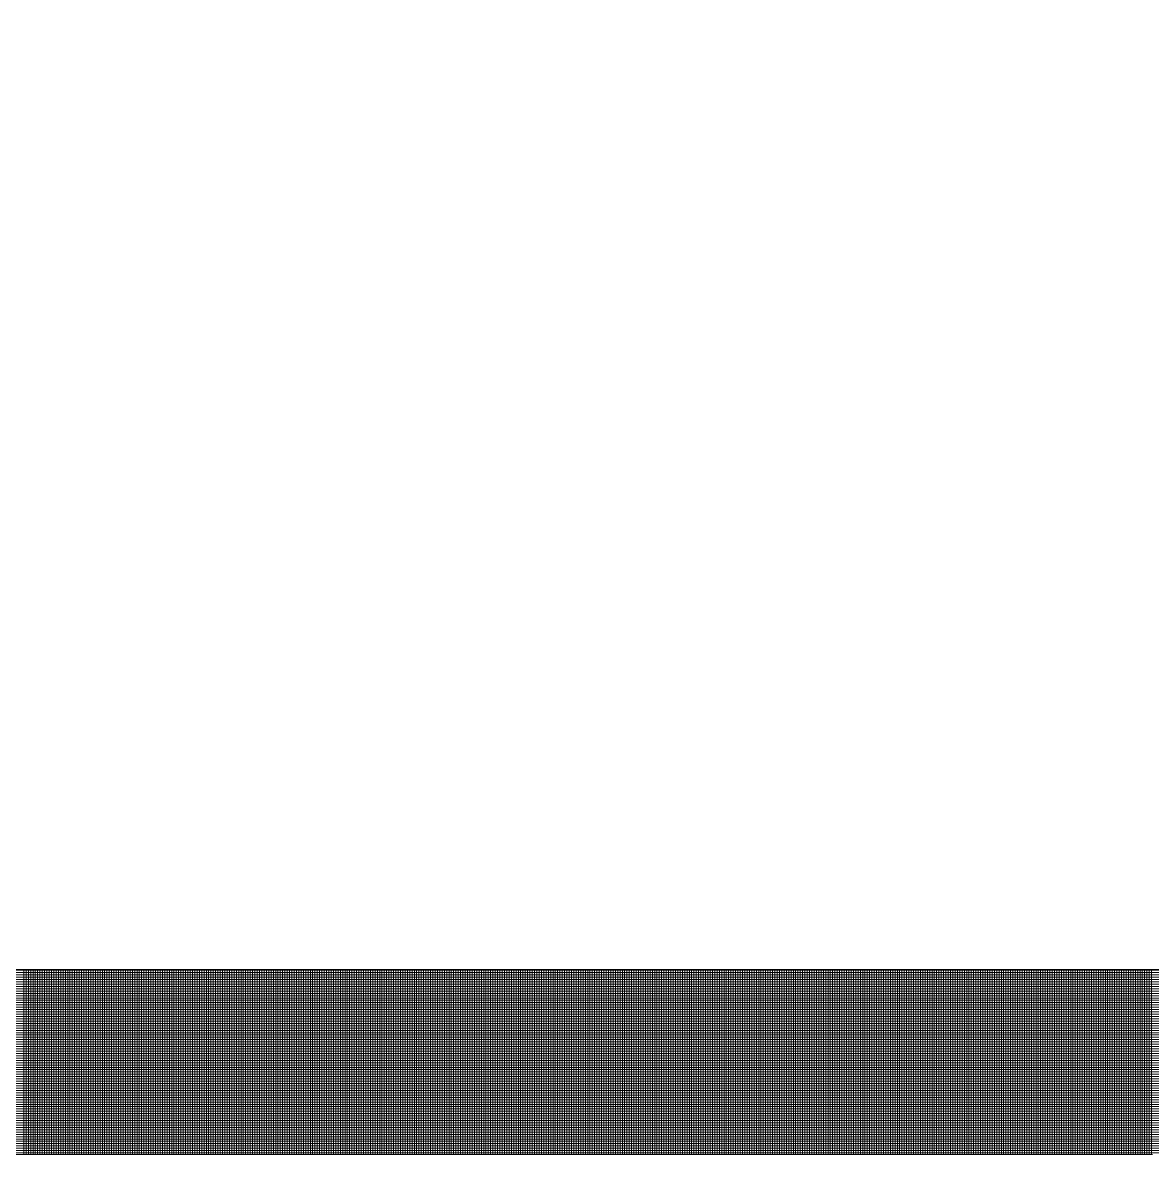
# Model space of a CAD drawing. Header units: inches. Extents: x -675 to 1187, y -924 to 1124.
# Drawn here: x -514.5 to -453.4, y -627.7 to -566.5 of the extents above; entities that cross this region are included whole.
import ezdxf

# ---------------------------------------------------------------- set-up
doc = ezdxf.new("R2010")
doc.units = ezdxf.units.IN
doc.header["$MEASUREMENT"] = 0
doc.layers.add('Base_dwg', color=8, linetype='Continuous', lineweight=9)
doc.layers.add('core and shell', color=50, linetype='Continuous', lineweight=9)

# ---------------------------------------------------------------- blocks, each defined once
blk = doc.blocks.new('Base_dwg-531197-Level 1 Copy 1')
at = {"layer": 'core and shell'}
for p, q in [((547.297, 306.25), (389.113, 306.25)), ((486.395, 296.25), (486.395, 306.25)), ((486.52, 296.25), (486.52, 306.25)), ((486.645, 296.25), (486.645, 306.25)), ((486.77, 296.25), (486.77, 306.25)), ((486.895, 296.25), (486.895, 306.25)), ((487.02, 296.25), (487.02, 306.25)), ((487.145, 296.25), (487.145, 306.25)), ((487.27, 296.25), (487.27, 306.25)), ((487.395, 296.25), (487.395, 306.25)), ((487.52, 296.25), (487.52, 306.25)), ((487.645, 296.25), (487.645, 306.25)), ((487.77, 296.25), (487.77, 306.25)), ((487.895, 296.25), (487.895, 306.25)), ((488.02, 296.25), (488.02, 306.25)), ((488.145, 296.25), (488.145, 306.25)), ((488.27, 296.25), (488.27, 306.25)), ((488.395, 296.25), (488.395, 306.25)), ((488.52, 296.25), (488.52, 306.25)), ((488.645, 296.25), (488.645, 306.25)), ((488.77, 296.25), (488.77, 306.25)), ((488.895, 296.25), (488.895, 306.25)), ((489.02, 296.25), (489.02, 306.25)), ((489.145, 296.25), (489.145, 306.25)), ((489.27, 296.25), (489.27, 306.25)), ((489.395, 296.25), (489.395, 306.25)), ((489.52, 296.25), (489.52, 306.25)), ((489.645, 296.25), (489.645, 306.25)), ((489.77, 296.25), (489.77, 306.25)), ((489.895, 296.25), (489.895, 306.25)), ((490.02, 296.25), (490.02, 306.25)), ((490.145, 296.25), (490.145, 306.25)), ((490.27, 296.25), (490.27, 306.25)), ((490.395, 296.25), (490.395, 306.25)), ((490.52, 296.25), (490.52, 306.25)), ((490.645, 296.25), (490.645, 306.25)), ((490.77, 296.25), (490.77, 306.25)), ((490.895, 296.25), (490.895, 306.25)), ((491.02, 296.25), (491.02, 306.25)), ((491.145, 296.25), (491.145, 306.25)), ((491.27, 296.25), (491.27, 306.25)), ((491.395, 296.25), (491.395, 306.25)), ((491.52, 296.25), (491.52, 306.25)), ((491.645, 296.25), (491.645, 306.25)), ((491.77, 296.25), (491.77, 306.25)), ((491.895, 296.25), (491.895, 306.25)), ((492.02, 296.25), (492.02, 306.25)), ((492.145, 296.25), (492.145, 306.25)), ((492.27, 296.25), (492.27, 306.25)), ((492.395, 296.25), (492.395, 306.25)), ((492.52, 296.25), (492.52, 306.25)), ((492.645, 296.25), (492.645, 306.25)), ((492.77, 296.25), (492.77, 306.25)), ((492.895, 296.25), (492.895, 306.25)), ((493.02, 296.25), (493.02, 306.25)), ((493.145, 296.25), (493.145, 306.25)), ((493.27, 296.25), (493.27, 306.25)), ((493.395, 296.25), (493.395, 306.25)), ((493.52, 296.25), (493.52, 306.25)), ((493.645, 296.25), (493.645, 306.25)), ((493.77, 296.25), (493.77, 306.25)), ((493.895, 296.25), (493.895, 306.25)), ((494.02, 296.25), (494.02, 306.25)), ((494.145, 296.25), (494.145, 306.25)), ((494.27, 296.25), (494.27, 306.25)), ((494.395, 296.25), (494.395, 306.25)), ((494.52, 296.25), (494.52, 306.25)), ((494.645, 296.25), (494.645, 306.25)), ((494.77, 296.25), (494.77, 306.25)), ((494.895, 296.25), (494.895, 306.25)), ((495.02, 296.25), (495.02, 306.25)), ((495.145, 296.25), (495.145, 306.25)), ((495.27, 296.25), (495.27, 306.25)), ((495.395, 296.25), (495.395, 306.25)), ((495.52, 296.25), (495.52, 306.25)), ((495.645, 296.25), (495.645, 306.25)), ((495.77, 296.25), (495.77, 306.25)), ((495.895, 296.25), (495.895, 306.25)), ((496.02, 296.25), (496.02, 306.25)), ((496.145, 296.25), (496.145, 306.25)), ((496.27, 296.25), (496.27, 306.25)), ((496.395, 296.25), (496.395, 306.25)), ((496.52, 296.25), (496.52, 306.25)), ((496.645, 296.25), (496.645, 306.25)), ((496.77, 296.25), (496.77, 306.25)), ((496.895, 296.25), (496.895, 306.25)), ((497.02, 296.25), (497.02, 306.25)), ((497.145, 296.25), (497.145, 306.25)), ((497.27, 296.25), (497.27, 306.25)), ((497.395, 296.25), (497.395, 306.25)), ((497.52, 296.25), (497.52, 306.25)), ((497.645, 296.25), (497.645, 306.25)), ((497.77, 296.25), (497.77, 306.25)), ((497.895, 296.25), (497.895, 306.25)), ((498.02, 296.25), (498.02, 306.25)), ((498.145, 296.25), (498.145, 306.25)), ((498.27, 296.25), (498.27, 306.25)), ((498.395, 296.25), (498.395, 306.25)), ((498.52, 296.25), (498.52, 306.25)), ((498.645, 296.25), (498.645, 306.25)), ((498.77, 296.25), (498.77, 306.25)), ((498.895, 296.25), (498.895, 306.25)), ((499.02, 296.25), (499.02, 306.25)), ((499.145, 296.25), (499.145, 306.25)), ((499.27, 296.25), (499.27, 306.25)), ((499.395, 296.25), (499.395, 306.25)), ((499.52, 296.25), (499.52, 306.25)), ((499.645, 296.25), (499.645, 306.25)), ((499.77, 296.25), (499.77, 306.25)), ((499.895, 296.25), (499.895, 306.25)), ((500.02, 296.25), (500.02, 306.25)), ((500.145, 296.25), (500.145, 306.25)), ((500.27, 296.25), (500.27, 306.25)), ((500.395, 296.25), (500.395, 306.25)), ((500.52, 296.25), (500.52, 306.25)), ((500.645, 296.25), (500.645, 306.25)), ((500.77, 296.25), (500.77, 306.25)), ((500.895, 296.25), (500.895, 306.25)), ((501.02, 296.25), (501.02, 306.25)), ((501.145, 296.25), (501.145, 306.25)), ((501.27, 296.25), (501.27, 306.25)), ((501.395, 296.25), (501.395, 306.25)), ((501.52, 296.25), (501.52, 306.25)), ((501.645, 296.25), (501.645, 306.25)), ((501.77, 296.25), (501.77, 306.25)), ((501.895, 296.25), (501.895, 306.25)), ((502.02, 296.25), (502.02, 306.25)), ((502.145, 296.25), (502.145, 306.25)), ((502.27, 296.25), (502.27, 306.25)), ((502.395, 296.25), (502.395, 306.25)), ((502.52, 296.25), (502.52, 306.25)), ((502.645, 296.25), (502.645, 306.25)), ((502.77, 296.25), (502.77, 306.25)), ((502.895, 296.25), (502.895, 306.25)), ((503.02, 296.25), (503.02, 306.25)), ((503.145, 296.25), (503.145, 306.25)), ((503.27, 296.25), (503.27, 306.25)), ((503.395, 296.25), (503.395, 306.25)), ((503.52, 296.25), (503.52, 306.25)), ((503.645, 296.25), (503.645, 306.25)), ((503.77, 296.25), (503.77, 306.25)), ((503.895, 296.25), (503.895, 306.25)), ((504.02, 296.25), (504.02, 306.25)), ((504.145, 296.25), (504.145, 306.25)), ((504.27, 296.25), (504.27, 306.25)), ((504.395, 296.25), (504.395, 306.25)), ((504.52, 296.25), (504.52, 306.25)), ((504.645, 296.25), (504.645, 306.25)), ((504.77, 296.25), (504.77, 306.25)), ((504.895, 296.25), (504.895, 306.25)), ((505.02, 296.25), (505.02, 306.25)), ((505.145, 296.25), (505.145, 306.25)), ((505.27, 296.25), (505.27, 306.25)), ((505.395, 296.25), (505.395, 306.25)), ((505.52, 296.25), (505.52, 306.25)), ((505.645, 296.25), (505.645, 306.25)), ((505.77, 296.25), (505.77, 306.25)), ((505.895, 296.25), (505.895, 306.25)), ((506.02, 296.25), (506.02, 306.25)), ((506.145, 296.25), (506.145, 306.25)), ((506.27, 296.25), (506.27, 306.25)), ((506.395, 296.25), (506.395, 306.25)), ((506.52, 296.25), (506.52, 306.25)), ((506.645, 296.25), (506.645, 306.25)), ((506.77, 296.25), (506.77, 306.25)), ((506.895, 296.25), (506.895, 306.25)), ((507.02, 296.25), (507.02, 306.25)), ((507.145, 296.25), (507.145, 306.25)), ((507.27, 296.25), (507.27, 306.25)), ((507.395, 296.25), (507.395, 306.25)), ((507.52, 296.25), (507.52, 306.25)), ((507.645, 296.25), (507.645, 306.25)), ((507.77, 296.25), (507.77, 306.25)), ((507.895, 296.25), (507.895, 306.25)), ((508.02, 296.25), (508.02, 306.25)), ((508.145, 296.25), (508.145, 306.25)), ((508.27, 296.25), (508.27, 306.25)), ((508.395, 296.25), (508.395, 306.25)), ((508.52, 296.25), (508.52, 306.25)), ((508.645, 296.25), (508.645, 306.25)), ((508.77, 296.25), (508.77, 306.25)), ((508.895, 296.25), (508.895, 306.25)), ((509.02, 296.25), (509.02, 306.25)), ((509.145, 296.25), (509.145, 306.25)), ((509.27, 296.25), (509.27, 306.25)), ((509.395, 296.25), (509.395, 306.25)), ((509.52, 296.25), (509.52, 306.25)), ((509.645, 296.25), (509.645, 306.25)), ((509.77, 296.25), (509.77, 306.25)), ((509.895, 296.25), (509.895, 306.25)), ((510.02, 296.25), (510.02, 306.25)), ((510.145, 296.25), (510.145, 306.25)), ((510.27, 296.25), (510.27, 306.25)), ((510.395, 296.25), (510.395, 306.25)), ((510.52, 296.25), (510.52, 306.25)), ((510.645, 296.25), (510.645, 306.25)), ((510.77, 296.25), (510.77, 306.25)), ((510.895, 296.25), (510.895, 306.25)), ((511.02, 296.25), (511.02, 306.25)), ((511.145, 296.25), (511.145, 306.25)), ((511.27, 296.25), (511.27, 306.25)), ((511.395, 296.25), (511.395, 306.25)), ((511.52, 296.25), (511.52, 306.25)), ((511.645, 296.25), (511.645, 306.25)), ((511.77, 296.25), (511.77, 306.25)), ((511.895, 296.25), (511.895, 306.25)), ((512.02, 296.25), (512.02, 306.25)), ((512.145, 296.25), (512.145, 306.25)), ((512.27, 296.25), (512.27, 306.25)), ((512.395, 296.25), (512.395, 306.25)), ((512.52, 296.25), (512.52, 306.25)), ((512.645, 296.25), (512.645, 306.25)), ((512.77, 296.25), (512.77, 306.25)), ((512.895, 296.25), (512.895, 306.25)), ((513.02, 296.25), (513.02, 306.25)), ((513.145, 296.25), (513.145, 306.25)), ((513.27, 296.25), (513.27, 306.25)), ((513.395, 296.25), (513.395, 306.25)), ((513.52, 296.25), (513.52, 306.25)), ((513.645, 296.25), (513.645, 306.25)), ((513.77, 296.25), (513.77, 306.25)), ((513.895, 296.25), (513.895, 306.25)), ((514.02, 296.25), (514.02, 306.25)), ((514.145, 296.25), (514.145, 306.25)), ((514.27, 296.25), (514.27, 306.25)), ((514.395, 296.25), (514.395, 306.25)), ((514.52, 296.25), (514.52, 306.25)), ((514.645, 296.25), (514.645, 306.25)), ((514.77, 296.25), (514.77, 306.25)), ((514.895, 296.25), (514.895, 306.25)), ((515.02, 296.25), (515.02, 306.25)), ((515.145, 296.25), (515.145, 306.25)), ((515.27, 296.25), (515.27, 306.25)), ((515.395, 296.25), (515.395, 306.25)), ((515.52, 296.25), (515.52, 306.25)), ((515.645, 296.25), (515.645, 306.25)), ((515.77, 296.25), (515.77, 306.25)), ((515.895, 296.25), (515.895, 306.25)), ((516.02, 296.25), (516.02, 306.25)), ((516.145, 296.25), (516.145, 306.25)), ((516.27, 296.25), (516.27, 306.25)), ((516.395, 296.25), (516.395, 306.25)), ((516.52, 296.25), (516.52, 306.25)), ((516.645, 296.25), (516.645, 306.25)), ((516.77, 296.25), (516.77, 306.25)), ((516.895, 296.25), (516.895, 306.25)), ((517.02, 296.25), (517.02, 306.25)), ((517.145, 296.25), (517.145, 306.25)), ((517.27, 296.25), (517.27, 306.25)), ((517.395, 296.25), (517.395, 306.25)), ((517.52, 296.25), (517.52, 306.25)), ((517.645, 296.25), (517.645, 306.25)), ((517.77, 296.25), (517.77, 306.25)), ((517.895, 296.25), (517.895, 306.25)), ((518.02, 296.25), (518.02, 306.25)), ((518.145, 296.25), (518.145, 306.25)), ((518.27, 296.25), (518.27, 306.25)), ((518.395, 296.25), (518.395, 306.25)), ((518.52, 296.25), (518.52, 306.25)), ((518.645, 296.25), (518.645, 306.25)), ((518.77, 296.25), (518.77, 306.25)), ((518.895, 296.25), (518.895, 306.25)), ((519.02, 296.25), (519.02, 306.25)), ((519.145, 296.25), (519.145, 306.25)), ((519.27, 296.25), (519.27, 306.25)), ((519.395, 296.25), (519.395, 306.25)), ((519.52, 296.25), (519.52, 306.25)), ((519.645, 296.25), (519.645, 306.25)), ((519.77, 296.25), (519.77, 306.25)), ((519.895, 296.25), (519.895, 306.25)), ((520.02, 296.25), (520.02, 306.25)), ((520.145, 296.25), (520.145, 306.25)), ((520.27, 296.25), (520.27, 306.25)), ((520.395, 296.25), (520.395, 306.25)), ((520.52, 296.25), (520.52, 306.25)), ((520.645, 296.25), (520.645, 306.25)), ((520.77, 296.25), (520.77, 306.25)), ((520.895, 296.25), (520.895, 306.25)), ((521.02, 296.25), (521.02, 306.25)), ((521.145, 296.25), (521.145, 306.25)), ((521.27, 296.25), (521.27, 306.25)), ((521.395, 296.25), (521.395, 306.25)), ((521.52, 296.25), (521.52, 306.25)), ((521.645, 296.25), (521.645, 306.25)), ((521.77, 296.25), (521.77, 306.25)), ((521.895, 296.25), (521.895, 306.25)), ((522.02, 296.25), (522.02, 306.25)), ((522.145, 296.25), (522.145, 306.25)), ((522.27, 296.25), (522.27, 306.25)), ((522.395, 296.25), (522.395, 306.25)), ((522.52, 296.25), (522.52, 306.25)), ((522.645, 296.25), (522.645, 306.25)), ((522.77, 296.25), (522.77, 306.25)), ((522.895, 296.25), (522.895, 306.25)), ((523.02, 296.25), (523.02, 306.25)), ((523.145, 296.25), (523.145, 306.25)), ((523.27, 296.25), (523.27, 306.25)), ((523.395, 296.25), (523.395, 306.25)), ((523.52, 296.25), (523.52, 306.25)), ((523.645, 296.25), (523.645, 306.25)), ((523.77, 296.25), (523.77, 306.25)), ((523.895, 296.25), (523.895, 306.25)), ((524.02, 296.25), (524.02, 306.25)), ((524.145, 296.25), (524.145, 306.25)), ((524.27, 296.25), (524.27, 306.25)), ((524.395, 296.25), (524.395, 306.25)), ((524.52, 296.25), (524.52, 306.25)), ((524.645, 296.25), (524.645, 306.25)), ((524.77, 296.25), (524.77, 306.25)), ((524.895, 296.25), (524.895, 306.25)), ((525.02, 296.25), (525.02, 306.25)), ((525.145, 296.25), (525.145, 306.25)), ((525.27, 296.25), (525.27, 306.25)), ((525.395, 296.25), (525.395, 306.25)), ((525.52, 296.25), (525.52, 306.25)), ((525.645, 296.25), (525.645, 306.25)), ((525.77, 296.25), (525.77, 306.25)), ((525.895, 296.25), (525.895, 306.25)), ((526.02, 296.25), (526.02, 306.25)), ((526.145, 296.25), (526.145, 306.25)), ((526.27, 296.25), (526.27, 306.25)), ((526.395, 296.25), (526.395, 306.25)), ((526.52, 296.25), (526.52, 306.25)), ((526.645, 296.25), (526.645, 306.25)), ((526.77, 296.25), (526.77, 306.25)), ((526.895, 296.25), (526.895, 306.25)), ((527.02, 296.25), (527.02, 306.25)), ((527.145, 296.25), (527.145, 306.25)), ((527.27, 296.25), (527.27, 306.25)), ((527.395, 296.25), (527.395, 306.25)), ((527.52, 296.25), (527.52, 306.25)), ((527.645, 296.25), (527.645, 306.25)), ((527.77, 296.25), (527.77, 306.25)), ((527.895, 296.25), (527.895, 306.25)), ((528.02, 296.25), (528.02, 306.25)), ((528.145, 296.25), (528.145, 306.25)), ((528.27, 296.25), (528.27, 306.25)), ((528.395, 296.25), (528.395, 306.25)), ((528.52, 296.25), (528.52, 306.25)), ((528.645, 296.25), (528.645, 306.25)), ((528.77, 296.25), (528.77, 306.25)), ((528.895, 296.25), (528.895, 306.25)), ((529.02, 296.25), (529.02, 306.25)), ((529.145, 296.25), (529.145, 306.25)), ((529.27, 296.25), (529.27, 306.25)), ((529.395, 296.25), (529.395, 306.25)), ((529.52, 296.25), (529.52, 306.25)), ((529.645, 296.25), (529.645, 306.25)), ((529.77, 296.25), (529.77, 306.25)), ((529.895, 296.25), (529.895, 306.25)), ((530.02, 296.25), (530.02, 306.25)), ((530.145, 296.25), (530.145, 306.25)), ((530.27, 296.25), (530.27, 306.25)), ((530.395, 296.25), (530.395, 306.25)), ((530.52, 296.25), (530.52, 306.25)), ((530.645, 296.25), (530.645, 306.25)), ((530.77, 296.25), (530.77, 306.25)), ((530.895, 296.25), (530.895, 306.25)), ((531.02, 296.25), (531.02, 306.25)), ((531.145, 296.25), (531.145, 306.25)), ((531.27, 296.25), (531.27, 306.25)), ((531.395, 296.25), (531.395, 306.25)), ((531.52, 296.25), (531.52, 306.25)), ((531.645, 296.25), (531.645, 306.25)), ((531.77, 296.25), (531.77, 306.25)), ((531.895, 296.25), (531.895, 306.25)), ((532.02, 296.25), (532.02, 306.25)), ((532.145, 296.25), (532.145, 306.25)), ((532.27, 296.25), (532.27, 306.25)), ((532.395, 296.25), (532.395, 306.25)), ((532.52, 296.25), (532.52, 306.25)), ((532.645, 296.25), (532.645, 306.25)), ((532.77, 296.25), (532.77, 306.25)), ((532.895, 296.25), (532.895, 306.25)), ((533.02, 296.25), (533.02, 306.25)), ((533.145, 296.25), (533.145, 306.25)), ((533.27, 296.25), (533.27, 306.25)), ((533.395, 296.25), (533.395, 306.25)), ((533.52, 296.25), (533.52, 306.25)), ((533.645, 296.25), (533.645, 306.25)), ((533.77, 296.25), (533.77, 306.25)), ((533.895, 296.25), (533.895, 306.25)), ((534.02, 296.25), (534.02, 306.25)), ((534.145, 296.25), (534.145, 306.25)), ((534.27, 296.25), (534.27, 306.25)), ((534.395, 296.25), (534.395, 306.25)), ((534.52, 296.25), (534.52, 306.25)), ((534.645, 296.25), (534.645, 306.25)), ((534.77, 296.25), (534.77, 306.25)), ((534.895, 296.25), (534.895, 306.25)), ((535.02, 296.25), (535.02, 306.25)), ((535.145, 296.25), (535.145, 306.25)), ((535.27, 296.25), (535.27, 306.25)), ((535.395, 296.25), (535.395, 306.25)), ((535.52, 296.25), (535.52, 306.25)), ((535.645, 296.25), (535.645, 306.25)), ((535.77, 296.25), (535.77, 306.25)), ((535.895, 296.25), (535.895, 306.25)), ((536.02, 296.25), (536.02, 306.25)), ((536.145, 296.25), (536.145, 306.25)), ((536.27, 296.25), (536.27, 306.25)), ((536.395, 296.25), (536.395, 306.25)), ((536.52, 296.25), (536.52, 306.25)), ((536.645, 296.25), (536.645, 306.25)), ((536.77, 296.25), (536.77, 306.25)), ((536.895, 296.25), (536.895, 306.25)), ((537.02, 296.25), (537.02, 306.25)), ((537.145, 296.25), (537.145, 306.25)), ((537.27, 296.25), (537.27, 306.25)), ((537.395, 296.25), (537.395, 306.25)), ((537.52, 296.25), (537.52, 306.25)), ((537.645, 296.25), (537.645, 306.25)), ((537.77, 296.25), (537.77, 306.25)), ((537.895, 296.25), (537.895, 306.25)), ((538.02, 296.25), (538.02, 306.25)), ((538.145, 296.25), (538.145, 306.25)), ((538.27, 296.25), (538.27, 306.25)), ((538.395, 296.25), (538.395, 306.25)), ((538.52, 296.25), (538.52, 306.25)), ((538.645, 296.25), (538.645, 306.25)), ((538.77, 296.25), (538.77, 306.25)), ((538.895, 296.25), (538.895, 306.25)), ((539.02, 296.25), (539.02, 306.25)), ((539.145, 296.25), (539.145, 306.25)), ((539.27, 296.25), (539.27, 306.25)), ((539.395, 296.25), (539.395, 306.25)), ((539.52, 296.25), (539.52, 306.25)), ((539.645, 296.25), (539.645, 306.25)), ((539.77, 296.25), (539.77, 306.25)), ((539.895, 296.25), (539.895, 306.25)), ((540.02, 296.25), (540.02, 306.25)), ((540.145, 296.25), (540.145, 306.25)), ((540.27, 296.25), (540.27, 306.25)), ((540.395, 296.25), (540.395, 306.25)), ((540.52, 296.25), (540.52, 306.25)), ((540.645, 296.25), (540.645, 306.25)), ((540.77, 296.25), (540.77, 306.25)), ((540.895, 296.25), (540.895, 306.25)), ((541.02, 296.25), (541.02, 306.25)), ((541.145, 296.25), (541.145, 306.25)), ((541.27, 296.25), (541.27, 306.25)), ((541.395, 296.25), (541.395, 306.25)), ((541.52, 296.25), (541.52, 306.25)), ((541.645, 296.25), (541.645, 306.25)), ((541.77, 296.25), (541.77, 306.25)), ((541.895, 296.25), (541.895, 306.25)), ((542.02, 296.25), (542.02, 306.25)), ((542.145, 296.25), (542.145, 306.25)), ((542.27, 296.25), (542.27, 306.25)), ((542.395, 296.25), (542.395, 306.25)), ((542.52, 296.25), (542.52, 306.25)), ((542.645, 296.25), (542.645, 306.25)), ((542.77, 296.25), (542.77, 306.25)), ((542.895, 296.25), (542.895, 306.25)), ((543.02, 296.25), (543.02, 306.25)), ((543.145, 296.25), (543.145, 306.25)), ((543.27, 296.25), (543.27, 306.25)), ((543.395, 296.25), (543.395, 306.25)), ((543.52, 296.25), (543.52, 306.25)), ((543.645, 296.25), (543.645, 306.25)), ((543.77, 296.25), (543.77, 306.25)), ((543.895, 296.25), (543.895, 306.25)), ((544.02, 296.25), (544.02, 306.25)), ((544.145, 296.25), (544.145, 306.25)), ((544.27, 296.25), (544.27, 306.25)), ((544.395, 296.25), (544.395, 306.25)), ((544.52, 296.25), (544.52, 306.25)), ((544.645, 296.25), (544.645, 306.25)), ((544.77, 296.25), (544.77, 306.25)), ((544.895, 296.25), (544.895, 306.25)), ((545.02, 296.25), (545.02, 306.25)), ((545.145, 296.25), (545.145, 306.25)), ((545.27, 296.25), (545.27, 306.25)), ((545.395, 296.25), (545.395, 306.25)), ((545.52, 296.25), (545.52, 306.25)), ((545.645, 296.25), (545.645, 306.25)), ((545.77, 296.25), (545.77, 306.25)), ((545.895, 296.25), (545.895, 306.25)), ((546.02, 296.25), (546.02, 306.25)), ((546.145, 296.25), (546.145, 306.25)), ((546.27, 296.25), (546.27, 306.25)), ((546.395, 296.25), (546.395, 306.25)), ((546.52, 296.25), (546.52, 306.25)), ((546.645, 296.25), (546.645, 306.25)), ((546.77, 296.25), (546.77, 306.25)), ((546.895, 296.25), (546.895, 306.25)), ((547.02, 296.25), (547.02, 306.25)), ((547.145, 296.25), (547.145, 306.25)), ((547.27, 296.25), (547.27, 306.25)), ((547.391, 296.25), (547.438, 296.251))]:
    blk.add_line(p, q, dxfattribs=at)
at = {"layer": 'core and shell', "flags": 128}
for points in [[(579.743, 305.581), (547.303, 305.581), (389.111, 305.581), (356.27, 305.581), (356.27, 317.708), (341.699, 317.708)], [(579.115, 305.206), (547.307, 305.206), (389.109, 305.206), (356.895, 305.206), (356.895, 317.228)], [(577.355, 304.206), (547.316, 304.206), (389.105, 304.206), (358.645, 304.206), (358.645, 315.958), (343.319, 315.958)], [(359.099, 303.956), (389.103, 303.956), (547.318, 303.956), (576.895, 303.956), (576.895, 315.626)], [(363.695, 301.706), (389.094, 301.706), (547.34, 301.706), (572.27, 301.706), (572.27, 312.824)], [(571.699, 301.456), (547.342, 301.456), (389.093, 301.456), (364.27, 301.456), (364.27, 312.531)], [(369.181, 299.581), (389.085, 299.581), (547.36, 299.581), (566.77, 299.581), (566.77, 310.237)], [(564.792, 298.956), (547.366, 298.956), (389.082, 298.956), (371.145, 298.956), (371.145, 309.486)], [(580.756, 306.206), (547.297, 306.206), (389.113, 306.206), (355.257, 306.206)], [(580.557, 306.081), (547.298, 306.081), (389.113, 306.081), (355.455, 306.081)], [(384.427, 296.456), (389.071, 296.456), (547.39, 296.456), (551.52, 296.456), (551.52, 306.496)], [(389.049, 296.25), (389.07, 296.25), (547.391, 296.25), (547.391, 306.252)], [(580.356, 305.956), (547.3, 305.956), (389.112, 305.956), (355.655, 305.956)], [(580.153, 305.831), (547.301, 305.831), (389.112, 305.831), (355.857, 305.831)], [(579.949, 305.706), (547.302, 305.706), (389.111, 305.706), (356.06, 305.706)], [(579.535, 305.456), (547.304, 305.456), (389.11, 305.456), (356.471, 305.456)], [(579.326, 305.331), (547.305, 305.331), (389.109, 305.331), (356.679, 305.331)], [(578.902, 305.081), (547.308, 305.081), (389.108, 305.081), (357.102, 305.081)], [(578.687, 304.956), (547.309, 304.956), (389.108, 304.956), (357.315, 304.956)], [(578.47, 304.831), (547.31, 304.831), (389.107, 304.831), (357.531, 304.831)], [(578.251, 304.706), (547.311, 304.706), (389.107, 304.706), (357.749, 304.706)], [(578.03, 304.581), (547.313, 304.581), (389.106, 304.581), (357.969, 304.581)], [(577.807, 304.456), (547.314, 304.456), (389.106, 304.456), (358.191, 304.456)], [(577.582, 304.331), (547.315, 304.331), (389.105, 304.331), (358.414, 304.331)], [(577.125, 304.081), (547.317, 304.081), (389.104, 304.081), (358.868, 304.081)], [(576.66, 303.831), (547.32, 303.831), (389.103, 303.831), (359.331, 303.831)], [(576.424, 303.706), (547.321, 303.706), (389.102, 303.706), (359.566, 303.706)], [(576.185, 303.581), (547.322, 303.581), (389.102, 303.581), (359.804, 303.581)], [(575.944, 303.456), (547.323, 303.456), (389.101, 303.456), (360.043, 303.456)], [(575.701, 303.331), (547.324, 303.331), (389.101, 303.331), (360.286, 303.331)], [(575.455, 303.206), (547.326, 303.206), (389.1, 303.206), (360.531, 303.206)], [(575.206, 303.081), (547.327, 303.081), (389.1, 303.081), (360.778, 303.081)], [(574.955, 302.956), (547.328, 302.956), (389.099, 302.956), (361.028, 302.956)], [(574.701, 302.831), (547.329, 302.831), (389.099, 302.831), (361.281, 302.831)], [(574.444, 302.706), (547.33, 302.706), (389.098, 302.706), (361.537, 302.706)], [(574.184, 302.581), (547.332, 302.581), (389.098, 302.581), (361.795, 302.581)], [(573.921, 302.456), (547.333, 302.456), (389.097, 302.456), (362.057, 302.456)], [(573.655, 302.331), (547.334, 302.331), (389.096, 302.331), (362.322, 302.331)], [(573.386, 302.206), (547.335, 302.206), (389.096, 302.206), (362.59, 302.206)], [(573.113, 302.081), (547.336, 302.081), (389.095, 302.081), (362.861, 302.081)], [(572.838, 301.956), (547.337, 301.956), (389.095, 301.956), (363.135, 301.956)], [(572.558, 301.831), (547.339, 301.831), (389.094, 301.831), (363.413, 301.831)], [(571.989, 301.581), (547.341, 301.581), (389.093, 301.581), (363.98, 301.581)], [(571.404, 301.331), (547.343, 301.331), (389.092, 301.331), (364.562, 301.331)], [(571.106, 301.206), (547.345, 301.206), (389.092, 301.206), (364.86, 301.206)], [(570.803, 301.081), (547.346, 301.081), (389.091, 301.081), (365.161, 301.081)], [(570.496, 300.956), (547.347, 300.956), (389.091, 300.956), (365.467, 300.956)], [(570.184, 300.831), (547.348, 300.831), (389.09, 300.831), (365.777, 300.831)], [(569.867, 300.706), (547.349, 300.706), (389.089, 300.706), (366.092, 300.706)], [(569.546, 300.581), (547.35, 300.581), (389.089, 300.581), (366.413, 300.581)], [(569.219, 300.456), (547.352, 300.456), (389.088, 300.456), (366.738, 300.456)], [(568.887, 300.331), (547.353, 300.331), (389.088, 300.331), (367.069, 300.331)], [(568.549, 300.206), (547.354, 300.206), (389.087, 300.206), (367.405, 300.206)], [(568.206, 300.081), (547.355, 300.081), (389.087, 300.081), (367.747, 300.081)], [(567.856, 299.956), (547.356, 299.956), (389.086, 299.956), (368.096, 299.956)], [(567.5, 299.831), (547.358, 299.831), (389.086, 299.831), (368.45, 299.831)], [(567.136, 299.706), (547.359, 299.706), (389.085, 299.706), (368.812, 299.706)], [(566.388, 299.456), (547.361, 299.456), (389.084, 299.456), (369.557, 299.456)], [(566.002, 299.331), (547.362, 299.331), (389.083, 299.331), (369.942, 299.331)], [(565.608, 299.206), (547.363, 299.206), (389.083, 299.206), (370.335, 299.206)], [(565.205, 299.081), (547.365, 299.081), (389.082, 299.081), (370.737, 299.081)], [(564.368, 298.831), (547.367, 298.831), (389.081, 298.831), (371.57, 298.831)], [(563.934, 298.706), (547.368, 298.706), (389.081, 298.706), (372.003, 298.706)], [(563.488, 298.581), (547.369, 298.581), (389.08, 298.581), (372.447, 298.581)], [(563.029, 298.456), (547.371, 298.456), (389.08, 298.456), (372.905, 298.456)], [(562.557, 298.331), (547.372, 298.331), (389.079, 298.331), (373.376, 298.331)], [(562.069, 298.206), (547.373, 298.206), (389.079, 298.206), (373.862, 298.206)], [(561.565, 298.081), (547.374, 298.081), (389.078, 298.081), (374.365, 298.081)], [(561.042, 297.956), (547.375, 297.956), (389.078, 297.956), (374.886, 297.956)], [(560.5, 297.831), (547.377, 297.831), (389.077, 297.831), (375.428, 297.831)], [(559.934, 297.706), (547.378, 297.706), (389.076, 297.706), (375.992, 297.706)], [(559.344, 297.581), (547.379, 297.581), (389.076, 297.581), (376.582, 297.581)], [(558.724, 297.456), (547.38, 297.456), (389.075, 297.456), (377.2, 297.456)], [(558.07, 297.331), (547.381, 297.331), (389.075, 297.331), (377.853, 297.331)], [(557.377, 297.206), (547.382, 297.206), (389.074, 297.206), (378.546, 297.206)], [(556.636, 297.081), (547.384, 297.081), (389.074, 297.081), (379.287, 297.081)], [(555.837, 296.956), (547.385, 296.956), (389.073, 296.956), (380.087, 296.956)], [(554.963, 296.831), (547.386, 296.831), (389.073, 296.831), (380.962, 296.831)], [(553.989, 296.706), (547.387, 296.706), (389.072, 296.706), (381.939, 296.706)], [(552.872, 296.581), (547.388, 296.581), (389.072, 296.581), (383.062, 296.581)], [(549.675, 296.331), (547.391, 296.331), (389.071, 296.331), (386.323, 296.331)]]:
    blk.add_lwpolyline(points, dxfattribs=at)
at = {"layer": 'core and shell'}
blk.add_arc((546.224, 361.044), 54.805, 271.12152, 356.24693, dxfattribs=at)

msp = doc.modelspace()

# ---------------------------------------------------------------- block references
at = {"layer": 'Base_dwg', "color": 7, "lineweight": 20}
msp.add_blockref('Base_dwg-531197-Level 1 Copy 1', (-1000.794, -923.952), dxfattribs=at)

doc.saveas('drawing.dxf')
